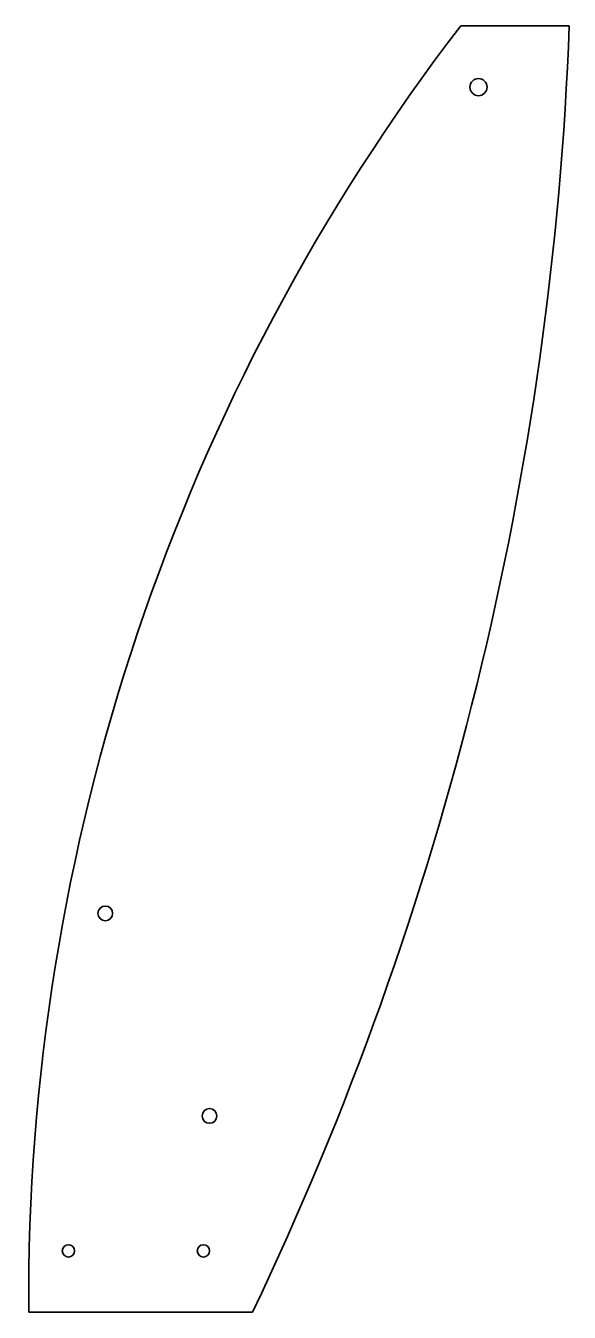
# Model space of a CAD drawing. Header units: inches. Extents: x -2 to 441, y 0 to 1048.
import ezdxf

# ---------------------------------------------------------------- set-up
doc = ezdxf.new("R2010")
doc.units = ezdxf.units.IN
doc.header["$MEASUREMENT"] = 0
doc.layers.add('SIMUMAK Visible (ISO)', color=7, linetype='Continuous', lineweight=35)

# ---------------------------------------------------------------- blocks, each defined once
blk = doc.blocks.new('AMB-04-LTI01')
at = {"layer": 'SIMUMAK Visible (ISO)'}
for p, q in [((352.2, 1048.3), (440.7, 1048.3)), ((182.4, 0), (0, 0))]:
    blk.add_line(p, q, dxfattribs=at)
for centre, radius in [((366.7, 998.3), 7), ((62.4, 325), 6), ((147.4, 160), 6), ((32.4, 50), 5), ((142.4, 50), 5)]:
    blk.add_circle(centre, radius, dxfattribs=at)
at = {"layer": 'SIMUMAK Visible (ISO)', "extrusion": (0, 0, -1)}
blk.add_arc((-1703.8, 10.8), 1703.8, 359.6356, 37.5106, dxfattribs=at)
at = {"layer": 'SIMUMAK Visible (ISO)'}
blk.add_arc((-2222.7, 1148.5), 2665.3, 334.4739, 357.8445, dxfattribs=at)

msp = doc.modelspace()

# ---------------------------------------------------------------- block references
msp.add_blockref('AMB-04-LTI01', (0, 0))

doc.saveas('drawing.dxf')
